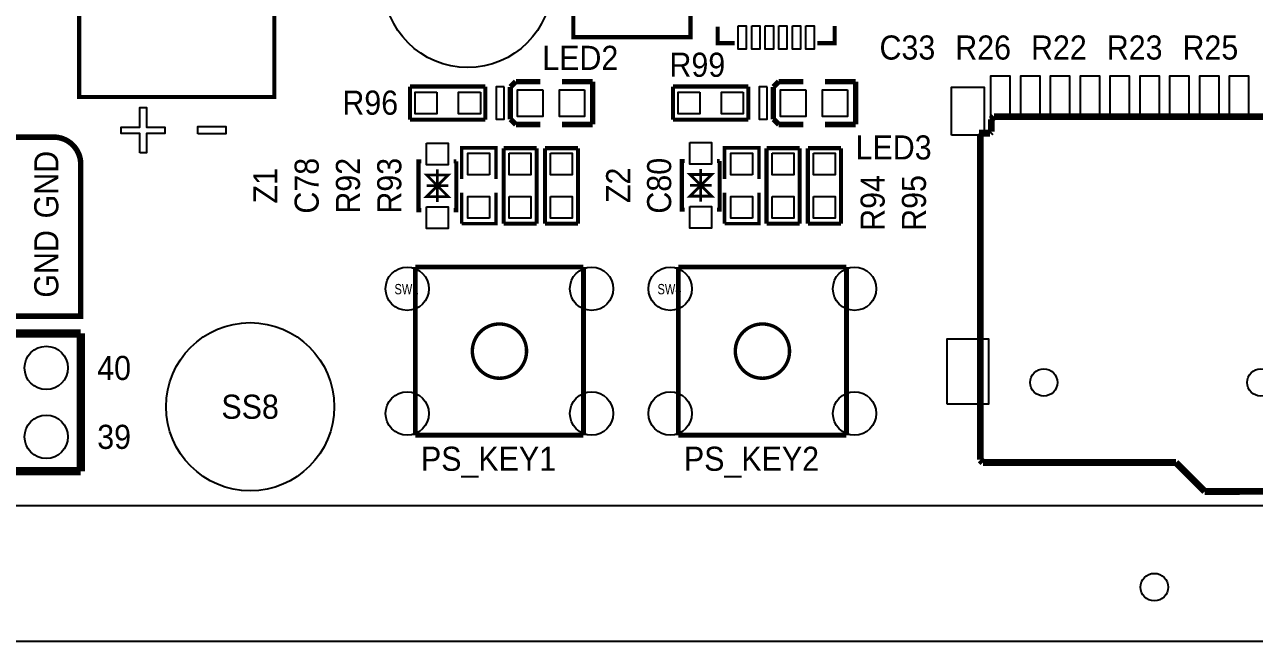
# Model space of a CAD drawing. Extents: x -6 to 181, y -5 to 126.
# Drawn here: x 111.33 to 156.69, y -5 to 17.74 of the extents above; entities that cross this region are included whole.
import ezdxf
from ezdxf.enums import TextEntityAlignment as Align

# ---------------------------------------------------------------- set-up
doc = ezdxf.new("R2010")
doc.units = 0
for name, color, linetype in [('BG_OUTLINE', 140, 'CONTINUOUS'), ('BG_SILKSCREEN_TOP', 30, 'CONTINUOUS'), ('PG_SILKSCREEN_TOP', 254, 'CONTINUOUS'), ('PIN_TOP', 92, 'CONTINUOUS'), ('RD_SILKSCREEN_TOP', 52, 'CONTINUOUS')]:
    doc.layers.add(name, color=color, linetype=linetype)

msp = doc.modelspace()

# ---------------------------------------------------------------- linework, layer by layer
at = {"layer": 'BG_OUTLINE'}
msp.add_lwpolyline([(0, 2.999994), (0, 116.999995, -0.414214), (2.999994, 119.999989), (173.00001, 119.999989, -0.414214), (176.000004, 116.999995), (176.000004, 2.999994, -0.414214), (173.00001, 0), (2.999994, 0, -0.414214)], format="xyb", close=True, dxfattribs=at)
msp.add_lwpolyline([(175.999648, -1.999996), (175.999648, -2.999994, -0.414214), (173.999652, -4.99999), (1.999996, -4.99999, -0.414214), (0, -2.999994), (0, -1.999996), (2.999994, -1.999996), (2.999994, 0)], format="xyb", dxfattribs=at)
at = {"layer": 'BG_SILKSCREEN_TOP', "const_width": 0.1524}
msp.add_lwpolyline([(131.953, 17.272), (135.89, 17.272), (135.89, 24.13), (131.572, 24.13), (131.572, 17.272), (131.953, 17.272)], dxfattribs=at)
at = {"layer": 'BG_SILKSCREEN_TOP'}
for points in [[(115.579373, 13.007772), (115.579373, 13.725373), (114.895147, 13.725373), (114.895147, 13.960678), (115.579373, 13.960678), (115.579373, 14.678228), (115.831391, 14.678228), (115.831391, 13.960678), (116.498853, 13.960678), (116.498853, 13.725373), (115.831391, 13.725373), (115.831391, 13.007772)], [(117.717164, 13.709752), (117.717164, 13.976248), (118.756836, 13.976248), (118.756836, 13.709752)]]:
    msp.add_lwpolyline(points, close=True, dxfattribs=at)
at = {"layer": 'BG_SILKSCREEN_TOP', "const_width": 0.2032}
msp.add_lwpolyline([(112.400004, 13.589), (63.6, 13.589, 0.414214), (62.600002, 12.589002), (62.600002, 6.985), (113.400002, 6.985), (113.400002, 12.589002, 0.414214), (112.400004, 13.589)], format="xyb", dxfattribs=at)
at = {"layer": 'PG_SILKSCREEN_TOP'}
for points, const_width in [([(113.342623, 20.968335), (113.342623, 15.068169), (120.542507, 15.068169), (120.542507, 20.968335), (113.342623, 20.968335)], 0.150114), ([(137.523322, 17.050309), (136.888322, 17.050309), (136.888322, 17.659909)], 0.150089), ([(141.206322, 17.685309), (141.206322, 17.050309), (140.571322, 17.050309)], 0.150089), ([(125.542167, 14.234363), (125.542167, 15.453563)], 0.1524), ([(125.542167, 15.453563), (128.323467, 15.453563)], 0.1524), ([(128.323467, 15.453563), (128.323467, 14.234363)], 0.1524), ([(129.44917, 15.633852), (129.249068, 15.440863)], 0.199898), ([(129.249068, 15.440863), (129.249068, 14.247063)], 0.199898), ([(130.349168, 15.633852), (129.44917, 15.633852)], 0.199898), ([(131.149166, 15.633852), (132.284064, 15.633852)], 0.199898), ([(132.284064, 15.633852), (132.284064, 14.054074)], 0.199898), ([(135.242173, 14.234312), (135.242173, 15.453512)], 0.1524), ([(135.242173, 15.453512), (138.023473, 15.453512)], 0.1524), ([(138.023473, 15.453512), (138.023473, 14.234312)], 0.1524), ([(139.149176, 15.633802), (138.949074, 15.440812)], 0.199898), ([(138.949074, 15.440812), (138.949074, 14.247012)], 0.199898), ([(140.049174, 15.633802), (139.149176, 15.633802)], 0.199898), ([(140.849172, 15.633802), (141.98407, 15.633802)], 0.199898), ([(141.98407, 15.633802), (141.98407, 14.054023)], 0.199898), ([(128.323467, 14.234363), (125.542167, 14.234363)], 0.1524), ([(129.249068, 14.247063), (129.44917, 14.054074)], 0.199898), ([(129.44917, 14.054074), (130.349168, 14.054074)], 0.199898), ([(132.284064, 14.054074), (131.149166, 14.054074)], 0.199898), ([(138.023473, 14.234312), (135.242173, 14.234312)], 0.1524), ([(138.949074, 14.247012), (139.149176, 14.054023)], 0.199898), ([(139.149176, 14.054023), (140.049174, 14.054023)], 0.199898), ([(141.98407, 14.054023), (140.849172, 14.054023)], 0.199898), ([(147.088225, 14.342796), (146.986625, 14.241196)], 0.254), ([(146.986625, 14.241196), (146.986625, 13.783996)], 0.254), ([(159.788225, 14.342796), (147.088225, 14.342796)], 0.254), ([(146.529425, 13.733196), (146.580225, 13.682396)], 0.254), ([(146.935825, 13.733196), (146.529425, 13.733196)], 0.254), ([(146.580225, 13.682396), (146.580225, 1.693596)], 0.254), ([(146.986625, 13.783996), (146.935825, 13.733196)], 0.254), ([(127.447167, 12.049963), (127.447167, 13.192963), (128.717167, 13.192963), (128.717167, 12.049963)], 0.127), ([(128.996567, 10.398963), (128.996567, 13.180263)], 0.1524), ([(128.996567, 13.180263), (130.215767, 13.180263)], 0.1524), ([(130.215767, 13.180263), (130.215767, 10.398963)], 0.1524), ([(130.520567, 10.398963), (130.520567, 13.180263)], 0.1524), ([(130.520567, 13.180263), (131.739767, 13.180263)], 0.1524), ([(131.739767, 13.180263), (131.739767, 10.398963)], 0.1524), ([(137.147173, 12.049912), (137.147173, 13.192912), (138.417173, 13.192912), (138.417173, 12.049912)], 0.127), ([(138.696573, 10.398912), (138.696573, 13.180212)], 0.1524), ([(138.696573, 13.180212), (139.915773, 13.180212)], 0.1524), ([(139.915773, 13.180212), (139.915773, 10.398912)], 0.1524), ([(140.220573, 10.398912), (140.220573, 13.180212)], 0.1524), ([(140.220573, 13.180212), (141.439773, 13.180212)], 0.1524), ([(141.439773, 13.180212), (141.439773, 10.398912)], 0.1524), ([(125.958168, 12.695961), (125.858168, 12.695961), (125.858168, 10.895965), (125.958168, 10.895965)], 0.150012), ([(127.258166, 12.695961), (127.258166, 10.895965), (127.158166, 10.895965)], 0.150012), ([(127.258166, 12.695961), (127.158166, 12.695961)], 0.150012), ([(135.671001, 12.710998), (135.571001, 12.710998), (135.571001, 10.911002), (135.671001, 10.911002)], 0.150012), ([(136.970999, 12.710998), (136.970999, 10.911002), (136.870999, 10.911002)], 0.150012), ([(136.970999, 12.710998), (136.870999, 12.710998)], 0.150012), ([(126.558167, 12.395962), (126.558167, 11.195964)], 0.1), ([(136.271, 11.811), (135.871001, 12.210999), (136.670999, 12.210999), (136.271, 11.811), (136.670999, 11.411001), (135.871001, 11.411001), (136.271, 11.811)], 0.1), ([(136.271, 12.410999), (136.271, 11.211001)], 0.1), ([(126.558167, 11.795963), (126.158168, 12.195962), (126.958166, 12.195962), (126.558167, 11.795963), (126.958166, 11.395964), (126.158168, 11.395964), (126.558167, 11.795963)], 0.1), ([(126.158168, 11.795963), (126.958166, 11.795963)], 0.1), ([(135.871001, 11.811), (136.670999, 11.811)], 0.1), ([(128.717167, 11.541963), (128.717167, 10.398963), (127.447167, 10.398963)], 0.127), ([(127.447167, 10.398963), (127.447167, 11.541963)], 0.127), ([(138.417173, 11.541912), (138.417173, 10.398912), (137.147173, 10.398912)], 0.127), ([(137.147173, 10.398912), (137.147173, 11.541912)], 0.127), ([(130.215767, 10.398963), (128.996567, 10.398963)], 0.1524), ([(131.739767, 10.398963), (130.520567, 10.398963)], 0.1524), ([(139.915773, 10.398912), (138.696573, 10.398912)], 0.1524), ([(141.439773, 10.398912), (140.220573, 10.398912)], 0.1524), ([(125.744097, 8.800033), (125.744097, 2.599893)], 0.1778), ([(131.944237, 8.800033), (125.744097, 8.800033)], 0.1778), ([(131.944237, 2.599893), (131.944237, 8.800033)], 0.1778), ([(135.444103, 8.799982), (135.444103, 2.599842)], 0.1778), ([(141.644243, 8.799982), (135.444103, 8.799982)], 0.1778), ([(141.644243, 2.599842), (141.644243, 8.799982)], 0.1778), ([(62.600002, 6.35), (113.400002, 6.35)], 0.3048), ([(113.400002, 6.35), (113.400002, 1.27)], 0.3048), ([(125.744097, 2.599893), (131.944237, 2.599893)], 0.1778), ([(135.444103, 2.599842), (141.644243, 2.599842)], 0.1778), ([(146.580225, 1.693596), (146.681825, 1.591996)], 0.254), ([(113.400002, 1.27), (62.600002, 1.27)], 0.3048), ([(146.681825, 1.591996), (153.793825, 1.591996)], 0.254), ([(153.793825, 1.591996), (154.860625, 0.525196)], 0.254), ([(154.860625, 0.525196), (161.007425, 0.544805)], 0.254)]:
    msp.add_lwpolyline(points, dxfattribs=dict(at, const_width=const_width))
for points in [[(129.024278, 15.44386), (128.724076, 15.44386), (128.724076, 14.244066), (129.024278, 14.244066)], [(138.724284, 15.44381), (138.424082, 15.44381), (138.424082, 14.244015), (138.724284, 14.244015)]]:
    msp.add_lwpolyline(points, close=True, dxfattribs=at)
at = {"layer": 'PG_SILKSCREEN_TOP', "const_width": 0.127}
for points in [[(129.844165, 5.699963, 1), (127.844169, 5.699963, 1), (129.844165, 5.699963)], [(139.544171, 5.699912, 1), (137.544175, 5.699912, 1), (139.544171, 5.699912)]]:
    msp.add_lwpolyline(points, format="xyb", dxfattribs=at)
at = {"layer": 'PIN_TOP'}
for points in [[(137.647413, 17.685372), (137.947413, 17.685372), (137.947413, 16.835463), (137.647413, 16.835463)], [(138.147235, 17.685372), (138.447234, 17.685372), (138.447234, 16.835463), (138.147235, 16.835463)], [(138.647411, 17.685372), (138.947411, 17.685372), (138.947411, 16.835463), (138.647411, 16.835463)], [(139.147233, 17.685372), (139.447232, 17.685372), (139.447232, 16.835463), (139.147233, 16.835463)], [(139.647409, 17.685372), (139.947409, 17.685372), (139.947409, 16.835463), (139.647409, 16.835463)], [(140.147231, 17.685372), (140.44723, 17.685372), (140.44723, 16.835463), (140.147231, 16.835463)], [(145.523077, 13.655802), (145.523077, 15.433802), (146.722973, 15.433802), (146.722973, 13.655802)], [(146.972909, 14.24493), (146.972909, 15.844876), (147.672933, 15.844876), (147.672933, 14.24493)], [(148.073008, 14.24493), (148.073008, 15.844876), (148.773032, 15.844876), (148.773032, 14.24493)], [(149.173108, 14.24493), (149.173108, 15.844876), (149.873132, 15.844876), (149.873132, 14.24493)], [(150.273106, 14.24493), (150.273106, 15.844876), (150.97313, 15.844876), (150.97313, 14.24493)], [(151.3729, 14.24493), (151.3729, 15.844876), (152.072924, 15.844876), (152.072924, 14.24493)], [(152.473, 14.24493), (152.473, 15.844876), (153.173024, 15.844876), (153.173024, 14.24493)], [(153.573099, 14.24493), (153.573099, 15.844876), (154.273123, 15.844876), (154.273123, 14.24493)], [(154.672894, 14.24493), (154.672894, 15.844876), (155.372918, 15.844876), (155.372918, 14.24493)], [(155.772993, 14.24493), (155.772993, 15.844876), (156.473017, 15.844876), (156.473017, 14.24493)], [(126.539117, 15.244013), (126.539117, 14.443913), (125.739017, 14.443913), (125.739017, 15.244013)], [(128.139317, 15.244013), (128.139317, 14.443913), (127.339217, 14.443913), (127.339217, 15.244013)], [(130.444011, 15.333929), (130.444011, 14.353997), (129.514117, 14.353997), (129.514117, 15.333929)], [(131.984013, 15.333929), (131.984013, 14.353997), (131.054119, 14.353997), (131.054119, 15.333929)], [(136.239123, 15.243962), (136.239123, 14.443862), (135.439023, 14.443862), (135.439023, 15.243962)], [(137.839323, 15.243962), (137.839323, 14.443862), (137.039223, 14.443862), (137.039223, 15.243962)], [(140.144017, 15.333878), (140.144017, 14.353946), (139.214123, 14.353946), (139.214123, 15.333878)], [(141.684019, 15.333878), (141.684019, 14.353946), (140.754125, 14.353946), (140.754125, 15.333878)], [(126.158168, 13.370966), (126.958166, 13.370966), (126.958166, 12.570968), (126.158168, 12.570968)], [(135.871001, 13.386003), (136.670999, 13.386003), (136.670999, 12.586005), (135.871001, 12.586005)], [(128.482217, 12.196013), (127.682117, 12.196013), (127.682117, 12.996113), (128.482217, 12.996113)], [(129.206117, 12.996113), (130.006217, 12.996113), (130.006217, 12.196013), (129.206117, 12.196013)], [(130.730117, 12.996113), (131.530217, 12.996113), (131.530217, 12.196013), (130.730117, 12.196013)], [(138.182223, 12.195962), (137.382123, 12.195962), (137.382123, 12.996062), (138.182223, 12.996062)], [(138.906123, 12.996062), (139.706223, 12.996062), (139.706223, 12.195962), (138.906123, 12.195962)], [(140.430123, 12.996062), (141.230223, 12.996062), (141.230223, 12.195962), (140.430123, 12.195962)], [(128.482217, 10.595813), (127.682117, 10.595813), (127.682117, 11.395913), (128.482217, 11.395913)], [(129.206117, 11.395913), (130.006217, 11.395913), (130.006217, 10.595813), (129.206117, 10.595813)], [(130.730117, 11.395913), (131.530217, 11.395913), (131.530217, 10.595813), (130.730117, 10.595813)], [(138.182223, 10.595762), (137.382123, 10.595762), (137.382123, 11.395862), (138.182223, 11.395862)], [(138.906123, 11.395862), (139.706223, 11.395862), (139.706223, 10.595762), (138.906123, 10.595762)], [(140.430123, 11.395862), (141.230223, 11.395862), (141.230223, 10.595762), (140.430123, 10.595762)], [(126.158168, 11.020958), (126.958166, 11.020958), (126.958166, 10.22096), (126.158168, 10.22096)], [(135.871001, 11.035995), (136.670999, 11.035995), (136.670999, 10.235997), (135.871001, 10.235997)], [(145.361025, 3.738296), (145.361025, 6.151296), (146.885025, 6.151296), (146.885025, 3.738296)]]:
    msp.add_lwpolyline(points, close=True, dxfattribs=at)
for centre, radius in [((127.67183, 19.253124), 3.099994), ((125.444123, 7.999933), 0.8001), ((132.244211, 7.999933), 0.8001), ((135.144129, 7.999882), 0.8001), ((141.944217, 7.999882), 0.8001), ((119.647995, 3.650209), 3.099994), ((112.130002, 5.08), 0.799998), ((148.923121, 4.544797), 0.499999), ((156.923105, 4.544797), 0.499999), ((125.444123, 3.399993), 0.8001), ((132.244211, 3.399993), 0.8001), ((135.144129, 3.399942), 0.8001), ((141.944217, 3.399942), 0.8001), ((112.130002, 2.54), 0.799998), ((152.999694, -2.999994), 0.508)]:
    msp.add_circle(centre, radius, dxfattribs=at)

# ---------------------------------------------------------------- texts
at = {"layer": 'BG_SILKSCREEN_TOP', "width": 0.942857}
for p in [(112.574502, 10.5918), (112.574502, 7.6708)]:
    msp.add_text('GND', height=0.889, rotation=90, dxfattribs=at).set_placement(p)
for s, p in [('PS_KEY1', (125.948567, 1.287551)), ('PS_KEY2', (135.648573, 1.287501))]:
    msp.add_text(s, height=0.889, dxfattribs=at).set_placement(p)
at = {"layer": 'PG_SILKSCREEN_TOP', "width": 0.942857}
for s, p in [('40', (114.0079, 4.6355)), ('39', (114.0079, 2.0955))]:
    msp.add_text(s, height=0.889, dxfattribs=at).set_placement(p)
at = {"layer": 'RD_SILKSCREEN_TOP'}
for s, height, width, p in [('C33', 0.889, 0.942857, (143.891, 16.4465)), ('R26', 0.889, 0.942857, (146.685, 16.4465)), ('R22', 0.889, 0.942857, (149.479, 16.4465)), ('R23', 0.889, 0.942857, (152.273, 16.4465)), ('R25', 0.889, 0.942857, (155.067, 16.4465)), ('LED2', 0.889, 0.942857, (131.826, 16.0655)), ('R99', 0.889, 0.942857, (136.144, 15.8115)), ('R96', 0.889, 0.942857, (124.079, 14.4145)), ('LED3', 0.889, 0.942857, (143.383, 12.7635)), ('SW2', 0.381, 0.8, (125.415167, 7.795463)), ('SW4', 0.381, 0.8, (135.115173, 7.795412)), ('SS8', 0.889, 0.942857, (119.647995, 3.205709))]:
    msp.add_text(s, height=height, dxfattribs=dict(at, width=width)).set_placement(p, align=Align.CENTER)
at = {"layer": 'RD_SILKSCREEN_TOP', "width": 0.942857}
for s, p in [('C78', (122.176667, 11.795608)), ('R92', (123.700667, 11.795608)), ('R93', (125.224667, 11.795608)), ('C80', (135.178673, 11.795557)), ('Z1', (120.652667, 11.795608)), ('Z2', (133.6675, 11.810644)), ('R94', (143.052673, 11.160557)), ('R95', (144.576673, 11.160557))]:
    msp.add_text(s, height=0.889, rotation=90, dxfattribs=at).set_placement(p, align=Align.CENTER)

doc.saveas('drawing.dxf')
